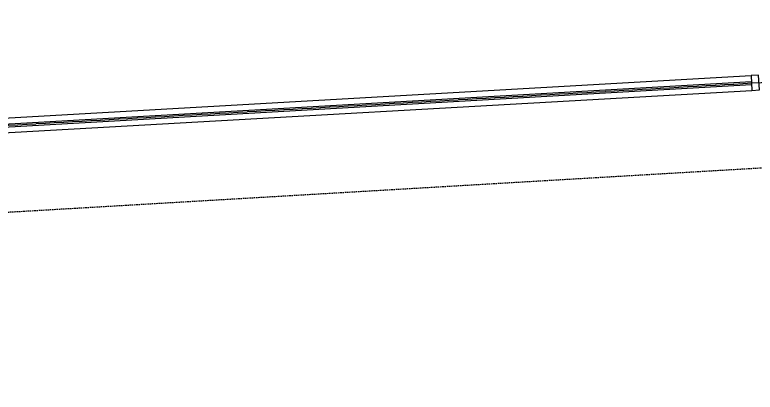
# Model space of a CAD drawing. Header units: millimetres. Extents: x 0 to 199210, y 0 to 94205.
# Drawn here: x 32728 to 37728, y 6628 to 9178 of the extents above; entities that cross this region are included whole.
import ezdxf

# ---------------------------------------------------------------- set-up
doc = ezdxf.new("R2010")
doc.units = ezdxf.units.MM
doc.linetypes.add('CEN', pattern=[62, 60, -1, 0, -1])
doc.linetypes.add('HIDDEN', pattern=[3, 2, -1])
for name, color, linetype in [('CEN', 1, 'CEN'), ('Hid', 7, 'HIDDEN'), ('WID', 4, 'Continuous')]:
    doc.layers.add(name, color=color, linetype=linetype)

msp = doc.modelspace()

# ---------------------------------------------------------------- linework, layer by layer
at = {"layer": 'CEN'}
msp.add_line((11915.9, 7251.1), (50852.7, 9464.5), dxfattribs=at)
at = {"layer": 'Hid', "ltscale": 5}
msp.add_line((12000.1, 6627.6), (51976.8, 8980), dxfattribs=at)
at = {"layer": 'WID'}
for p, q in [((28552.7, 8246.9), (37700, 8766.9)), ((28604.9, 8209.8), (37702.3, 8727)), ((28606.1, 8189.9), (37703.4, 8707)), ((28558.4, 8147.1), (37705.7, 8667.1))]:
    msp.add_line(p, q, dxfattribs=at)
msp.add_lwpolyline([(37749.9, 8769.8), (37700, 8766.9), (37705.7, 8667.1), (37755.6, 8669.9)], close=True, dxfattribs=at)

doc.saveas('drawing.dxf')
